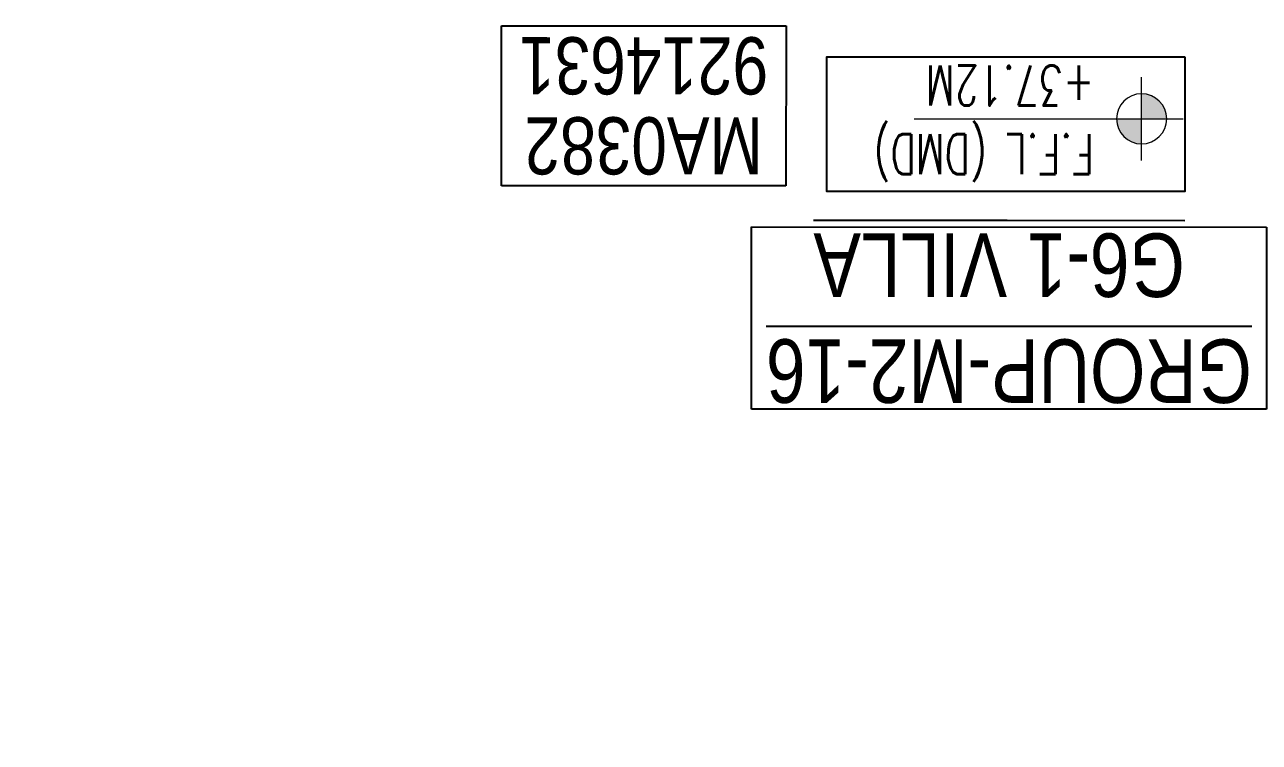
# Model space of a CAD drawing. Header units: centimetres. Extents: x -6122352 to 6876996, y -1694241 to 2592194.
# Drawn here: x 18123 to 27829, y -34948 to -29302 of the extents above; entities that cross this region are included whole.
import ezdxf
from ezdxf.xclip import XClip

# ---------------------------------------------------------------- set-up
doc = ezdxf.new("R2010")
doc.units = ezdxf.units.CM
doc.header["$MEASUREMENT"] = 0
doc.header["$XCLIPFRAME"] = 2
for name, pattern in [('DASHED2', [0.375, 0.25, -0.125]), ('XR-AR-MID-SETTING OUT FOR MASTER$0$23585-XR-AR-MID-GROUND FLOOR$0$23261-XR-AR-SI-GF$0$HIDDEN', [0.375, 0.25, -0.125]), ('XR-AR-MID-SETTING OUT FOR MASTER$0$23585-XR-AR-MID-GROUND FLOOR$0$945-4P-1-101-GROUND FLOOR PLAN$0$XR-MIDDLE-GROUND FLOOR PLAN$0$HIDDEN', [9.524999999999999, 6.35, -3.175]), ('XR-AR-MID-SETTING OUT FOR MASTER$0$23585-XR-AR-MID-GROUND FLOOR$0$945-4P-1-101-GROUND FLOOR PLAN$0$XR-MIDDLE-GROUND FLOOR PLAN$0$HIDDEN2', [0.1875, 0.125, -0.0625])]:
    doc.linetypes.add(name, pattern=pattern)
for name, color, linetype, lineweight in [('23585-XR-AR-DAMAC PLOT LIMITS$0$1-Mid units', 41, 'Continuous', 5), ('@ Foundations', 4, 'DASHED2', 50), ('A-ANNO-TEXT', 3, 'Continuous', 25), ('XR-AR-MID-SETTING OUT FOR MASTER$0$23585-XR-AR-MID-GROUND FLOOR$0$$A-GLAZ-WNDO', 232, 'Continuous', 9), ('XR-AR-MID-SETTING OUT FOR MASTER$0$23585-XR-AR-MID-GROUND FLOOR$0$$A-WALL', 1, 'Continuous', 5), ('XR-AR-MID-SETTING OUT FOR MASTER$0$23585-XR-AR-MID-GROUND FLOOR$0$A-DOOR-FULL', 1, 'Continuous', 9), ('XR-AR-MID-SETTING OUT FOR MASTER$0$23585-XR-AR-MID-GROUND FLOOR$0$A-EQUP-KITN-PLAN', 202, 'Continuous', 9), ('XR-AR-MID-SETTING OUT FOR MASTER$0$23585-XR-AR-MID-GROUND FLOOR$0$A-FLOR-OVHD', 9, 'XR-AR-MID-SETTING OUT FOR MASTER$0$23585-XR-AR-MID-GROUND FLOOR$0$23261-XR-AR-SI-GF$0$HIDDEN', 15), ('XR-AR-MID-SETTING OUT FOR MASTER$0$23585-XR-AR-MID-GROUND FLOOR$0$A-GLAZ-SILL', 8, 'Continuous', 5), ('XR-AR-MID-SETTING OUT FOR MASTER$0$23585-XR-AR-MID-GROUND FLOOR$0$A-GLAZ-WNDO', 232, 'Continuous', 9), ('XR-AR-MID-SETTING OUT FOR MASTER$0$23585-XR-AR-MID-GROUND FLOOR$0$A-WALL', 7, 'Continuous', 30), ('XR-AR-MID-SETTING OUT FOR MASTER$0$23585-XR-AR-MID-GROUND FLOOR$0$S-COLS', 51, 'Continuous', 40), ('Xref group 33-41$0$36-TAGLVL', 23, 'Continuous', 9)]:
    doc.layers.add(name, color=color, linetype=linetype, lineweight=lineweight)
for name, color, linetype in [('@MI-REF LAYER', 7, 'Continuous'), ('B_TH_4', 7, 'Continuous'), ('XR-AR-MID-SETTING OUT FOR MASTER$0$23585-XR-AR-MID-GROUND FLOOR$0$A-Flor-Hral', 3, 'Continuous'), ('XR-AR-MID-SETTING OUT FOR MASTER$0$23585-XR-AR-MID-GROUND FLOOR$0$A-Flor-Strs', 1, 'Continuous'), ('XR-AR-MID-SETTING OUT FOR MASTER$0$23585-XR-AR-MID-GROUND FLOOR$0$G-SHAD-20', 251, 'Continuous'), ('XR-AR-MID-SETTING OUT FOR MASTER$0$23585-XR-AR-MID-GROUND FLOOR$0$GS-HATCH-FLOOR TILE', 251, 'Continuous'), ('Xref group 33-41$0$S-LEVELS', 2, 'Continuous'), ('Xref group 33-41$0$TYPICAL NEW PROFILE', 3, 'Continuous')]:
    doc.layers.add(name, color=color, linetype=linetype)
doc.styles.add('Xref group 33-41$0$1710 X BOUNDARY WALL OPTION 1$0$Ariel', font='arial.ttf', dxfattribs={"width": 0.8})
doc.styles.add('Xref group 33-41$0$DLT_TEXT', font='romans.shx', dxfattribs={"width": 0.7})
doc.styles.add('Xref group 33-41$0$Overall SOP Plan$0$LAC-609-NG10-1-XREF-GRID-125SC$0$GRID-DIM-NO', font='arial.ttf', dxfattribs={"width": 0.8})

# ---------------------------------------------------------------- blocks, each defined once
blk = doc.blocks.new('23585-XR-AR-DAMAC PLOT LIMITS')
at = {"layer": '23585-XR-AR-DAMAC PLOT LIMITS$0$1-Mid units', "color": 251, "true_color": 0x636466}
for points in [[(496440.0669, 2768887.246099999), (496422.3717, 2768903.4597), (496426.4250999996, 2768907.8835), (496444.1202999996, 2768891.6699)], [(496436.0132999998, 2768882.8223), (496418.3183000004, 2768899.0361), (496422.3717, 2768903.4597), (496440.0669, 2768887.246099999)], [(496436.0132999998, 2768882.8223), (496431.9599000001, 2768878.398499999), (496414.2648999998, 2768894.612299999), (496418.3183000004, 2768899.0361)]]:
    blk.add_lwpolyline(points, close=True, dxfattribs=at)
blk = doc.blocks.new('A$Cf093b529')
at = {"layer": 'A-ANNO-TEXT'}
blk.add_blockref('23585-XR-AR-DAMAC PLOT LIMITS', (-495391.9901121984, -2768603.441896566), dxfattribs=at)
blk = doc.blocks.new('XR-AR-MID-SETTING OUT FOR MASTER$0$23585-XR-AR-MID-GROUND FLOOR$0$945-4P-1-101-GROUND FLOOR PLAN$0$XR-MIDDLE-GROUND FLOOR PLAN$0$A$C69996ABC')
at = {"layer": 'XR-AR-MID-SETTING OUT FOR MASTER$0$23585-XR-AR-MID-GROUND FLOOR$0$A-FLOR-OVHD', "linetype": 'XR-AR-MID-SETTING OUT FOR MASTER$0$23585-XR-AR-MID-GROUND FLOOR$0$945-4P-1-101-GROUND FLOOR PLAN$0$XR-MIDDLE-GROUND FLOOR PLAN$0$HIDDEN2', "ltscale": 5}
for p, q in [((-1.567610912189821e-07, 0.8999993633871721), (0.09999984323878941, 0.8999992964713464)), ((-1.567610912189821e-07, 0.8999993633871721), (-1.567612066821766e-07, -6.366128229018386e-07)), ((-1.567612066821766e-07, -6.366128229018386e-07), (0.09999984323878763, -7.035294533608294e-07))]:
    blk.add_line(p, q, dxfattribs=at)
blk.add_lwpolyline([(0.09999984323878763, 0.8499993633871732), (0.2499998432387915, 0.4499993633871799), (0.1000013713221097, 0.04999936338717248)], dxfattribs=at)
at = {"layer": 'XR-AR-MID-SETTING OUT FOR MASTER$0$23585-XR-AR-MID-GROUND FLOOR$0$A-GLAZ-WNDO'}
for p, q in [((0.09999984323878763, 0.8499993633871732), (0.09999984323878763, 0.8999993633871703)), ((0.09999984323878941, 0.8999993633871721), (0.09999984323878763, -6.366128264545523e-07)), ((0.2499998432387809, 0.8999993633871703), (0.2499998432387809, 0.8499993633871732)), ((0.2499998432387809, 0.8499993633871732), (0.09999984323878763, 0.8499993633871732)), ((0.2499998432387809, 0.8499993633871732), (0.2499998432387809, 0.04999936338717248)), ((0.09999984323878763, -6.366128246781955e-07), (0.09999984323878763, 0.04999936338717248)), ((0.09999984323878763, 0.04999936338717248), (0.2499998432387809, 0.04999936338717248)), ((0.249999843238875, -6.366128388890502e-07), (0.249999843238875, 0.04999936338715827))]:
    blk.add_line(p, q, dxfattribs=at)
for points in [[(0.2499986387444419, 0.8999993968456259), (0.0999998435430971, 0.8999992964713464)], [(0.09999984323878763, -7.035294533608294e-07), (0.2499998432388448, -6.366128317836228e-07)]]:
    blk.add_lwpolyline(points, dxfattribs=at)
blk.add_lwpolyline([(0.2499998432387951, 0.8499993633871732), (0.2499998432387933, 0.04999936338717248), (0.1999998432387962, 0.04999936338717248), (0.1999998432387962, 0.8499993633871732)], close=True, dxfattribs=at)
blk = doc.blocks.new('XR-AR-MID-SETTING OUT FOR MASTER$0$23585-XR-AR-MID-GROUND FLOOR$0$945-4P-1-101-GROUND FLOOR PLAN$0$XR-MIDDLE-GROUND FLOOR PLAN$0$BREAK LINE1')
blk.add_lwpolyline([(648.1633601741578, -6.16698093744526, 0, 0, 0), (100.7725748287976, -6.16698093744526, 16.74478720384293, 16.74478720384293, 0), (38.27257482879577, -177.8843240237456, 16.74478720384293, 16.74478720384293, 0), (-86.72742517120423, 165.5503621488551, 16.74478720384293, 16.74478720384293, 0), (-149.2274251712042, -6.166980937447079, 0, 0, 0), (-912.0704092131346, -6.166980937441622, 0, 0, 0)], format="xyseb")
blk = doc.blocks.new('XR-AR-MID-SETTING OUT FOR MASTER$0$23585-XR-AR-MID-GROUND FLOOR$0$945-4P-1-101-GROUND FLOOR PLAN$0$XR-MIDDLE-GROUND FLOOR PLAN$0$WRFWF')
at = {"layer": 'XR-AR-MID-SETTING OUT FOR MASTER$0$23585-XR-AR-MID-GROUND FLOOR$0$A-FLOR-OVHD', "linetype": 'XR-AR-MID-SETTING OUT FOR MASTER$0$23585-XR-AR-MID-GROUND FLOOR$0$945-4P-1-101-GROUND FLOOR PLAN$0$XR-MIDDLE-GROUND FLOOR PLAN$0$HIDDEN', "ltscale": 0.1}
for p, q in [((9250.00889430586, 14089.9999996908), (9250.008894346622, 9909.449274283641)), ((10350.00889432596, 14089.44927426482), (9250.008894305867, 14089.44927426484)), ((10350.00889432159, 13809.44927426483), (9250.008894308598, 13809.44927426484)), ((10350.00889431722, 13529.44927426483), (9250.008894311328, 13529.44927426484)), ((10350.00889431286, 13249.44927426483), (9250.008894314058, 13249.44927426484)), ((10350.00889431286, 12969.44927426484), (9250.008894314054, 12969.44927426485)), ((10350.00889431285, 12689.44927426484), (9250.00889431405, 12689.44927426486)), ((10350.00889431285, 12409.44927426485), (9250.008894314047, 12409.44927426486)), ((10350.00889431284, 12129.44927426485), (9250.008894314044, 12129.44927426487)), ((10350.00889431284, 11849.44927426486), (9250.00889431404, 11849.44927426487)), ((10350.00889431284, 11569.44927426486), (9250.008894314036, 11569.44927426488)), ((10350.00889431283, 11289.44927426487), (9250.00889431403, 11289.44927426488)), ((10350.00889431283, 11009.44927426487), (9250.008894314027, 11009.44927426489)), ((10350.00889432794, 11009.4492742833), (10350.00889432794, 9909.449274272882)), ((10350.00889432794, 9909.449274272882), (9250.008894346622, 9909.449274283641))]:
    blk.add_line(p, q, dxfattribs=at)
blk.add_lwpolyline([(10350.00889430916, 14369.99999969173), (10350.00889431698, 11009.4492742833)], dxfattribs=at)
blk = doc.blocks.new('XR-AR-MID-SETTING OUT FOR MASTER$0$23585-XR-AR-MID-GROUND FLOOR$0$945-4P-1-101-GROUND FLOOR PLAN$0$XR-MIDDLE-GROUND FLOOR PLAN$0$ASDASDASD')
blk.add_wipeout([(-42428.49006074868, 24502.348435747233), (-42278.49006074868, 24502.348435747143), (-42278.490060748925, 24052.348435747146), (-42428.49006074892, 24052.34843574723)])
blk.add_hatch(color=256).paths.add_polyline_path([(-42428.49006074868, 24502.34843574724), (-42278.49006074868, 24502.34843574715), (-42428.49006074893, 24052.34843574724)])
for p, q in [((-42278.49006074868, 24502.34843574715), (-42428.49006074868, 24502.34843574724)), ((-42428.49006074868, 24502.34843574724), (-42428.49006074893, 24052.34843574724)), ((-42428.49006074893, 24052.34843574724), (-42278.49006074868, 24502.34843574715)), ((-42278.49006074893, 24052.34843574715), (-42278.49006074868, 24502.34843574715)), ((-42428.49006074893, 24052.34843574724), (-42278.49006074893, 24052.34843574715))]:
    blk.add_line(p, q)
blk = doc.blocks.new('*U773')
for points in [[(91, -5.684341886080801e-14), (41, -5.684341886080801e-14), (41, 1021), (91, 1021)], [(0, 0), (38, -5.684341886080801e-14), (38, -50), (50, -50), (50, -122.2246979483663), (0, -122.2246979483663)], [(1100, 2.842170943040401e-14), (1062, -2.842170943040401e-14), (1062, -49.99999999999997), (1050, -49.99999999999997), (1050, -122.2246979483662), (1100, -122.2246979483662)]]:
    blk.add_lwpolyline(points, close=True)
at = {"color": 8, "linetype": 'XR-AR-MID-SETTING OUT FOR MASTER$0$23585-XR-AR-MID-GROUND FLOOR$0$945-4P-1-101-GROUND FLOOR PLAN$0$XR-MIDDLE-GROUND FLOOR PLAN$0$HIDDEN2'}
blk.add_arc((41, -5.684341886080801e-14), 1021, 1.594950045944486e-15, 90, dxfattribs=at)
at = {"layer": 'XR-AR-MID-SETTING OUT FOR MASTER$0$23585-XR-AR-MID-GROUND FLOOR$0$A-GLAZ-SILL', "linetype": 'XR-AR-MID-SETTING OUT FOR MASTER$0$23585-XR-AR-MID-GROUND FLOOR$0$945-4P-1-101-GROUND FLOOR PLAN$0$XR-MIDDLE-GROUND FLOOR PLAN$0$HIDDEN2', "ltscale": 3}
blk.add_lwpolyline([(0, 0), (1100, 0), (1100, -122.2246979483662), (0, -122.2246979483662)], close=True, dxfattribs=at)
blk = doc.blocks.new('XR-AR-MID-SETTING OUT FOR MASTER$0$23585-XR-AR-MID-GROUND FLOOR$0$A$C08698786')
at = {"layer": 'XR-AR-MID-SETTING OUT FOR MASTER$0$23585-XR-AR-MID-GROUND FLOOR$0$S-COLS', "color": 252, "lineweight": 30}
for points in [[(-100.1111845970154, 16144.64576864243), (-100.111184835434, 14944.64576864243), (99.88881516456604, 14944.64576816559), (99.88881492614746, 16144.64576816559)], [(5900.000467061996, 15688.03591275215), (5900.000467061996, 14688.03591275215), (6100.000467061996, 14688.03591299057), (6100.000467061996, 15688.03591299057)]]:
    blk.add_lwpolyline(points, close=True, dxfattribs=at)
blk = doc.blocks.new('XR-AR-MID-SETTING OUT FOR MASTER')
at = {"layer": 'XR-AR-MID-SETTING OUT FOR MASTER$0$23585-XR-AR-MID-GROUND FLOOR$0$A-EQUP-KITN-PLAN', "color": 8}
for p, q in [((3900.071841031313, 15202.66031169891), (5500.076263219118, 15202.66031217575)), ((3900.071840971708, 14952.66031217575), (3900.071841031313, 15202.66031169891)), ((5500.0762629807, 14952.66031169891), (5500.076263219118, 15202.66031217575)), ((3500.047055631876, 14252.66031169891), (5300.028238087893, 14252.66031217575)), ((5300.027079373598, 12102.66431617737), (5300.028238087893, 14252.66031217575)), ((4404.893656820059, 11502.66881656647), (4404.895194619894, 12102.66970968246)), ((4404.895194619894, 12102.66970968246), (5300.027079373598, 12102.66431617737))]:
    blk.add_line(p, q, dxfattribs=at)
at = {"layer": 'XR-AR-MID-SETTING OUT FOR MASTER$0$23585-XR-AR-MID-GROUND FLOOR$0$A-Flor-Hral', "color": 8}
blk.add_lwpolyline([(100.008808940649, 14902.65850448608), (2090.008809119463, 14902.65850496292), (2090.008808881044, 14852.65850448608), (100.0088091790676, 14852.65850496292)], dxfattribs=at)
at = {"layer": 'XR-AR-MID-SETTING OUT FOR MASTER$0$23585-XR-AR-MID-GROUND FLOOR$0$A-FLOR-OVHD', "color": 8, "linetype": 'XR-AR-MID-SETTING OUT FOR MASTER$0$23585-XR-AR-MID-GROUND FLOOR$0$23261-XR-AR-SI-GF$0$HIDDEN', "ltscale": 5}
for p, q in [((5500.000221520662, 14952.65890216827), (3899.995457738638, 14952.65890169144)), ((3900.071499198675, 14852.66031217575), (5500.076263397932, 14852.66031265259)), ((5579.946963220835, 12102.66686105728), (5579.94848254323, 14852.65977716446)), ((3400.046698898077, 14152.65701627731), (3400.011432737112, 12202.66620731354)), ((3500.053779155016, 12202.66576147079), (3500.053778856993, 14152.65753126144)), ((5400.002383977175, 12002.66818761826), (5900.001078754663, 11502.66702699661)), ((5900.010024100542, 12002.66746664047), (5400.002384632826, 11502.66700839996))]:
    blk.add_line(p, q, dxfattribs=at)
blk.add_lwpolyline([(2749.981962949038, 12002.63648319244), (3249.976088136435, 12002.63648366928), (3249.976087421179, 11502.65313434601), (2749.981963723898, 11502.65313434601)], close=True, dxfattribs=at)
for points in [[(2749.981962949038, 12002.63648319244), (3249.976087421179, 11502.65313434601)], [(2749.981963723898, 11502.65313434601), (3249.976088136435, 12002.63648366928)]]:
    blk.add_lwpolyline(points, dxfattribs=at)
at = {"layer": 'XR-AR-MID-SETTING OUT FOR MASTER$0$23585-XR-AR-MID-GROUND FLOOR$0$A-Flor-Strs', "color": 8}
for p, q in [((2040.00880882144, 14952.65850496292), (100.0088088214397, 14952.65850496292)), ((1200.008809238672, 14952.65850496292), (1200.008808940649, 14902.65850400925)), ((1480.008808463812, 14952.65850496292), (1480.008808642626, 14902.65850543976)), ((1760.008809119463, 14952.65850448608), (1760.008808940649, 14902.65850448608)), ((2040.00880882144, 14952.65850496292), (2040.008809179068, 14902.65850400925)), ((1200.008808404207, 14852.65850448608), (1200.00880882144, 13952.65850496292)), ((1480.008808940649, 14852.65850448608), (1480.008808940649, 13952.65850400925)), ((1760.008809119463, 14852.65850448608), (1760.008808523417, 13952.65850448608)), ((2040.008808940649, 14852.65850448608), (2040.008808881044, 13952.65850448608)), ((1480.008808881044, 13902.65850496292), (1480.008808583021, 13852.65850496292)), ((1760.008809000254, 13902.65850448608), (1760.008809000254, 13852.65850496292)), ((2040.008808881044, 13902.65850496292), (2040.008808881044, 13852.65850400925)), ((1100.008809238672, 13852.65850496292), (100.0088088810444, 13852.65850400925)), ((1200.00880882144, 13852.65850448608), (1200.008808583021, 13573.20923042297)), ((1100.008808940649, 13572.65850400925), (100.008808940649, 13572.65850448608)), ((1200.008809119463, 13572.65850448608), (1150.008809417486, 13572.65850448608))]:
    blk.add_line(p, q, dxfattribs=at)
blk.add_lwpolyline([(1200.008809119463, 13902.65850448608), (1200.008808881044, 13852.65850400925), (1150.008809179068, 13852.65850496292)], dxfattribs=at)
at = {"layer": 'XR-AR-MID-SETTING OUT FOR MASTER$0$23585-XR-AR-MID-GROUND FLOOR$0$A-Flor-Strs', "color": 8, "const_width": 15.00000006679886}
blk.add_lwpolyline([(455.1530921757221, 13685.15850496292), (650.0088085234165, 13572.65850496292), (844.8645255863667, 13685.15850543976)], dxfattribs=at)
at = {"layer": 'XR-AR-MID-SETTING OUT FOR MASTER$0$23585-XR-AR-MID-GROUND FLOOR$0$A-Flor-Strs', "color": 8}
blk.add_circle((2040.008809119463, 14402.65850496292), 45.00000020605513, dxfattribs=at)
at = {"layer": 'XR-AR-MID-SETTING OUT FOR MASTER$0$23585-XR-AR-MID-GROUND FLOOR$0$A-WALL', "color": 8}
for points in [[(5899.999999791384, 19472.65428161621), (6099.999999731779, 19472.65428209305), (6100.001724034548, 5500.167464256287), (5900.001724511385, 5500.167624473572), (5900.00086197257, 14852.65960931778), (5500.076263397932, 14852.66031265259), (5500.0762629807, 14952.66031169891), (5900.000431150198, 14952.65961027145)], [(3900.046799689531, 14852.65960979462), (3900.046799749136, 14952.65960931778), (3400.047055512667, 14952.661257267), (3400.046698898077, 14152.65701627731), (3500.047055453062, 14152.6577372551), (3500.047055572271, 14852.65960979462)], [(1950.000811725855, 13202.63829565048), (2000.00029399991, 13202.63829565048), (2000.00945982337, 13652.63829517365), (1950.000810950994, 13652.63829469681)], [(3400.011432737112, 12202.66620731354), (3500.05377843976, 12202.66548633575), (3500.054259866476, 11502.6662735939), (4400.00315502286, 11502.6662735939), (4400.003322631121, 11252.66687631607), (3650.009347468615, 11252.66637420654), (3650.00999417901, 11027.59896087646), (3399.999906569719, 11027.60113668442)]]:
    blk.add_lwpolyline(points, close=True, dxfattribs=at)
for points in [[(3500.047055572271, 14852.65960979462), (3400.047011226416, 14852.65965414047)], [(5700.000849276781, 12002.66818761826), (5900.010024160147, 12002.66818761826), (5900.010264188051, 12102.67056417465), (5300.001914769411, 12102.66581106186), (5300.002845078707, 11502.66761207581), (5300.003155499697, 11502.66747426987), (5300.003322392702, 11252.66747808456), (5900.008223563433, 11252.66787910461), (5900.008823722601, 11502.66700792313), (5400.002380043268, 11502.66700792313), (5400.002380281687, 12002.66818714142), (5700.000849276781, 12002.66818761826)]]:
    blk.add_lwpolyline(points, dxfattribs=at)
at = {"layer": 'XR-AR-MID-SETTING OUT FOR MASTER$0$23585-XR-AR-MID-GROUND FLOOR$0$$A-GLAZ-WNDO', "color": 8, "xscale": 1000.000000000049, "yscale": 1000.000000000049, "zscale": 1000.000000000049, "rotation": 90}
blk.add_blockref('XR-AR-MID-SETTING OUT FOR MASTER$0$23585-XR-AR-MID-GROUND FLOOR$0$945-4P-1-101-GROUND FLOOR PLAN$0$XR-MIDDLE-GROUND FLOOR PLAN$0$A$C69996ABC', (5300.002552062273, 11252.66763496399), dxfattribs=at)
at = {"layer": 'XR-AR-MID-SETTING OUT FOR MASTER$0$23585-XR-AR-MID-GROUND FLOOR$0$$A-WALL', "color": 8}
blk.add_blockref('XR-AR-MID-SETTING OUT FOR MASTER$0$23585-XR-AR-MID-GROUND FLOOR$0$945-4P-1-101-GROUND FLOOR PLAN$0$XR-MIDDLE-GROUND FLOOR PLAN$0$WRFWF', (-9150.000085562468, -796.7907695770264), dxfattribs=at)
at = {"layer": 'XR-AR-MID-SETTING OUT FOR MASTER$0$23585-XR-AR-MID-GROUND FLOOR$0$A-DOOR-FULL', "color": 8, "xscale": 0.8181820445283869, "yscale": 0.8181820445283869, "zscale": 0.8181820445283869, "rotation": 90}
blk.add_blockref('*U773', (2100.065477222204, 11149.97698354721), dxfattribs=at)
at = {"layer": 'XR-AR-MID-SETTING OUT FOR MASTER$0$23585-XR-AR-MID-GROUND FLOOR$0$A-FLOR-OVHD', "color": 8, "linetype": 'XR-AR-MID-SETTING OUT FOR MASTER$0$23585-XR-AR-MID-GROUND FLOOR$0$23261-XR-AR-SI-GF$0$HIDDEN', "ltscale": 5, "xscale": -0.9999999999999997, "rotation": 194.2810957359752}
blk.add_blockref('XR-AR-MID-SETTING OUT FOR MASTER$0$23585-XR-AR-MID-GROUND FLOOR$0$945-4P-1-101-GROUND FLOOR PLAN$0$XR-MIDDLE-GROUND FLOOR PLAN$0$BREAK LINE1', (675.0088040530682, 13433.20923042297), dxfattribs=at)
at = {"layer": 'XR-AR-MID-SETTING OUT FOR MASTER$0$23585-XR-AR-MID-GROUND FLOOR$0$G-SHAD-20', "color": 8}
blk.add_blockref('XR-AR-MID-SETTING OUT FOR MASTER$0$23585-XR-AR-MID-GROUND FLOOR$0$945-4P-1-101-GROUND FLOOR PLAN$0$XR-MIDDLE-GROUND FLOOR PLAN$0$ASDASDASD', (44478.49782505631, -10849.71202945709), dxfattribs=at)
at = {"layer": 'XR-AR-MID-SETTING OUT FOR MASTER$0$23585-XR-AR-MID-GROUND FLOOR$0$A-Flor-Hral', "color": 8}
blk.add_lwpolyline([(1150.008809179068, 13560.48195743561), (1150.008809059858, 13902.65850496292), (2090.008809238672, 13902.65850496292), (2090.008809119463, 13952.65850496292), (1100.008808940649, 13952.65850448608), (1100.008809119463, 13547.75468444824)], dxfattribs=at)
at = {"layer": 'XR-AR-MID-SETTING OUT FOR MASTER$0$23585-XR-AR-MID-GROUND FLOOR$0$A-Flor-Strs', "color": 8}
blk.add_lwpolyline([(650.0088085234165, 13572.65850496292), (650.008808940649, 14402.65850448608), (2040.008809119463, 14402.65850496292)], dxfattribs=at)
at = {"layer": 'XR-AR-MID-SETTING OUT FOR MASTER$0$23585-XR-AR-MID-GROUND FLOOR$0$A-WALL', "color": 8}
for points in [[(99.99999931454659, 19472.65428209305), (-99.99999925494194, 19472.65428256989), (-99.998236566782, 5500.00000667572), (100.0017631351948, 5500.000006198883), (99.9995484650135, 8850.141927242279), (1100.048611491919, 8850.10940027237), (1100.048611015081, 8950.109399795532), (100.03925588727, 8950.072475910187), (100.0088088810444, 10949.9982419014), (2099.951952844858, 10949.99824142456), (2099.998660355806, 9950.143901348114), (2199.988806992769, 9950.143900871277), (2200.057162195444, 11149.97698402405), (2100.075846284628, 11149.97698354721), (2100.039519578218, 11049.97698402405), (100.0088088810444, 11049.99824142456)], [(2200.013650625944, 13652.63605213165), (2200.017217665911, 13652.6360502243), (2200.024336546659, 13852.63604974747), (1199.974533885717, 13852.65850543976), (1199.974534541368, 13752.66171360016), (1850.013650208712, 13752.64729642868), (1850.013650685549, 13102.64278697968), (2100.128742069006, 13102.63829755783), (2100.128742545843, 12652.63829708099), (1949.986809521914, 12652.64009141922), (1949.9868093431, 12552.35255002975), (2100.055755704641, 12552.35255050659), (2100.016017049551, 12049.97720527649), (2199.959899276495, 12049.97720527649), (2199.999632865191, 13202.6360502243), (2050.003180772066, 13202.63829612732), (2050.012347489595, 13652.63829517365), (2200.019845813513, 13652.63604927063)]]:
    blk.add_lwpolyline(points, close=True, dxfattribs=at)
at = {"layer": 'XR-AR-MID-SETTING OUT FOR MASTER$0$23585-XR-AR-MID-GROUND FLOOR$0$GS-HATCH-FLOOR TILE', "color": 8}
blk.add_blockref('XR-AR-MID-SETTING OUT FOR MASTER$0$23585-XR-AR-MID-GROUND FLOOR$0$A$C08698786', (-1.490116119384766e-07, 0), dxfattribs=at)
blk = doc.blocks.new('MID UNIT')
at = {"xscale": 0.001, "yscale": 0.001, "zscale": 0.001}
blk.add_blockref('XR-AR-MID-SETTING OUT FOR MASTER', (0, 0), dxfattribs=at)
blk = doc.blocks.new('TH_4')
at = {"xscale": -1}
for p in [(495814.3053798475, 2769130.514097063), (495826.3053798475, 2769130.514097063)]:
    blk.add_blockref('MID UNIT', p, dxfattribs=at)
blk.add_blockref('MID UNIT', (495814.3053798428, 2769130.514097063))
blk = doc.blocks.new('A$C780da55d')
at = {"layer": 'B_TH_4', "xscale": 1.000039159572381, "yscale": 1.000039159572381, "zscale": 1.000039159572381}
blk.add_blockref('TH_4', (-495814.0704651335, -2769239.302089663), dxfattribs=at)
blk = doc.blocks.new('23585-XR-AR-MALDIVE-2$0$TH_4')
blk.add_blockref('A$C780da55d', (495794.655359471, 2769130.864096801))
at = {"layer": '@ Foundations', "linetype": 'DASHED2', "ltscale": 0.25}
for points in [[(495812.9555292943, 2769144.710129024), (495815.6555292943, 2769144.710129024), (495815.6555292943, 2769147.210129024), (495812.9555292943, 2769147.210129024)], [(495819.3304292943, 2769144.432815211), (495821.2804292943, 2769144.432815211), (495821.2804292943, 2769146.982815211), (495819.3304292943, 2769146.982815211)], [(495819.1304292943, 2769139.687015211), (495821.4804292943, 2769139.687015211), (495821.4804292943, 2769142.637015211), (495819.1304292943, 2769142.637015211)]]:
    blk.add_lwpolyline(points, close=True, dxfattribs=at)
blk = doc.blocks.new('Xref group 33-41$0$LVL  ATTR')
at = {"color": 7}
blk.add_wipeout([(-0.33727806633866564, 0.38352486299273547), (1.8973092599409713, 0.38352486299273547), (1.8973092599409713, -0.45047952129880775), (-0.33727806633866564, -0.4504795212988073)], dxfattribs=at)
at = {"layer": 'Xref group 33-41$0$36-TAGLVL', "extrusion": (-4.888139810645865e-07, 1.406522031717416e-17, 0.9999999999998805)}
h = blk.add_hatch(color=252, dxfattribs=at)
h.paths.add_polyline_path([(-0.06536514837319736, 0.1562500046566129, 0.4142135623730951), (-0.2216151483731973, 4.656612873077392e-09), (-0.06536514837319736, 4.656612873077392e-09)])
h.paths.add_polyline_path([(0.09088485162680264, 4.656612873077392e-09), (-0.06536514837319736, 4.656612873077392e-09), (-0.06536514837319736, -0.1562499953433871, 0.4142135623730951)])
at = {"layer": 'Xref group 33-41$0$36-TAGLVL', "extrusion": (-4.888139810645865e-07, 1.406522031717408e-17, 0.9999999999998805)}
for p, q in [((-0.06536515014719235, -0.2604166821887048), (-0.06536515014719235, 0.2604166511446238)), ((1.351057254982072, -1.396983861923218e-08, 5.262988010916589e-07), (-0.3253053234689158, -1.396983861923218e-08, -1.018362459642307e-07))]:
    blk.add_line(p, q, dxfattribs=at)
blk.add_circle((-0.06536514830387681, -4.494034574497252e-25, 3.195139836529895e-08), 0.15625, dxfattribs=at)
at = {"layer": 'Xref group 33-41$0$S-LEVELS', "color": 1}
blk.add_lwpolyline([(-0.3372780663386656, 0.3835248629927364), (1.897309259940972, 0.3835248629927364), (1.897309259940972, -0.4504795212988069), (-0.3372780663386656, -0.4504795212988069)], close=True, dxfattribs=at)
at = {"layer": 'Xref group 33-41$0$TYPICAL NEW PROFILE', "color": 3, "style": 'Xref group 33-41$0$DLT_TEXT', "width": 0.7}
for tag, p in [('+0.00M', (0.2413431143818681, 0.067100426539497, -0.0001437184612911057)), ('S.S.L', (0.2413431143818681, -0.3452672204089993, -0.0001437184612911057))]:
    blk.add_attdef(tag, p, '', height=0.2500000000000001, dxfattribs=at)

msp = doc.modelspace()

# ---------------------------------------------------------------- hatches: boundary and pattern name
at = {"layer": '@MI-REF LAYER'}
h = msp.add_hatch(dxfattribs=at)
h.set_pattern_fill('ANSI31', color=256, scale=1999.999998458916, angle=186.7183412143764)
h.set_pattern_definition([(231.7183412143764, (-2377109729.195271, -1504175463.930205), (196.2436825049419, -154.8819453021617), [])])
h.paths.add_polyline_path([(43738.68073460458, -23655.90952470124), (43736.25648319626, -37929.51737877565), (37486.01097863109, -37928.44418349574), (37486.197243826, -37627.81458012816), (13684.76385099723, -37623.72777045512), (13684.84687722102, -37924.35742077498), (7434.601372835674, -37923.28422825205), (7437.096943610057, -23649.45334290319)])

# ---------------------------------------------------------------- block references
at = {"layer": '@MI-REF LAYER', "xscale": 1000, "yscale": 1000, "zscale": 1000, "rotation": 312.4882903633292}
msp.add_blockref('A$Cf093b529', (-891608.7329339073, 539022.7201118186), dxfattribs=at)

# ---------------------------------------------------------------- next in the draw order: block references
at = {"layer": '@MI-REF LAYER'}
ref = msp.add_blockref('23585-XR-AR-MALDIVE-2$0$TH_4', (496315359.3231163, 2769027187.440401), dxfattribs=dict(at, xscale=1000, yscale=1000, zscale=1000, rotation=179.9901620673911))
XClip(ref).set_block_clipping_path([(495793.2153157629, 2769154.4444269473), (495793.2173948847, 2769130.5145464716), (495835.2580214902, 2769130.5142366327), (495835.25754821487, 2769154.44424064), (495826.3056661505, 2769154.414231853), (495820.30566120474, 2769154.4142318536), (495814.3055188013, 2769154.4143793155), (495808.30551642505, 2769154.4143793155), (495802.30551159196, 2769154.414379318)])

# ---------------------------------------------------------------- next in the draw order: wipeouts: each hides what was drawn before it
at = {"color": 10}
msp.add_wipeout([(43738.68073460458, -23655.909524701237), (43736.25648319626, -37929.51737877564), (37486.010978631086, -37928.44418349573), (37486.197243826, -37627.81458012815), (13684.763850997228, -37623.72777045512), (13684.846877221024, -37924.35742077497), (7434.601372835674, -37923.28422825205), (7437.096943610057, -23649.453342903194)], dxfattribs=at).dxf.layer = '@MI-REF LAYER'

# ---------------------------------------------------------------- next in the draw order: block references
at = {"layer": '@MI-REF LAYER', "color": 7}
ref = msp.add_blockref('Xref group 33-41$0$LVL  ATTR', (26821.25177579471, -30042.30115379433, -118.1866061406301), dxfattribs=dict(at, xscale=-1261.776681587609, yscale=1261.776681587609, zscale=1261.776681587609, rotation=359.9895907070348))
ref.add_attrib('S.S.L', 'F.F.L (DMD)', (26529.57433962369, -30162.45412153323, -118.3679467438009), dxfattribs={"layer": 'Xref group 33-41$0$TYPICAL NEW PROFILE', "color": 3, "height": 315.4441703969022, "rotation": 179.9895938984583, "style": 'Xref group 33-41$0$DLT_TEXT', "width": 0.7})
ref.add_attrib('+0.00M', '+37.12M ', (26532.34290215117, -29623.25262825261, -118.3679467438009), dxfattribs={"layer": 'Xref group 33-41$0$TYPICAL NEW PROFILE', "color": 3, "height": 315.4441703969022, "rotation": 179.9895938984583, "style": 'Xref group 33-41$0$DLT_TEXT', "width": 0.7})

# ---------------------------------------------------------------- next in the draw order: texts
at = {"layer": '@MI-REF LAYER', "color": 7, "insert": (24018.15844837151, -30480.08365387088, -157.4610399852849), "char_height": 450, "width": 2056.8768805703, "attachment_point": 1, "rotation": 179.98916284672137, "line_spacing_factor": 0.8394388776454546, "style": 'Xref group 33-41$0$Overall SOP Plan$0$LAC-609-NG10-1-XREF-GRID-125SC$0$GRID-DIM-NO', "bg_fill": 19, "box_fill_scale": 1.2, "bg_fill_color": 256, "bg_fill_transparency": 0}
msp.add_mtext('\\pxqc;MA0382\\P9214631', dxfattribs=at)
at = {"layer": '@MI-REF LAYER', "color": 3, "insert": (27835.94098226664, -32277.51883897671), "char_height": 500, "width": 3948.532521541532, "attachment_point": 1, "rotation": 179.9889286963586, "style": 'Xref group 33-41$0$1710 X BOUNDARY WALL OPTION 1$0$Ariel', "bg_fill": 19, "box_fill_scale": 1.1, "bg_fill_color": 256, "bg_fill_transparency": 0}
msp.add_mtext('\\pxqc;{\\LGROUP-M2-16  G6-1 VILLA}', dxfattribs=at)

# ---------------------------------------------------------------- next in the draw order: wipeouts: each hides what was drawn before it
msp.add_wipeout([(25108.06797124148, -36696.49990631662), (18138.581086239825, -36695.15591726719), (18139.29459183068, -32995.155984457124), (25108.781476898992, -32996.499974170416)]).dxf.layer = '@MI-REF LAYER'
at = {"color": 10}
msp.add_wipeout([(33712.056584398175, -33370.987439876895), (26526.332942992845, -33369.68196310256), (26525.73312265627, -36671.27082743405), (33711.456763920825, -36672.576303365284), (33712.05658404508, -33370.98744018083)], dxfattribs=at).dxf.layer = '@MI-REF LAYER'

# ---------------------------------------------------------------- next in the draw order: wipeouts: each hides what was drawn before it
msp.add_wipeout([(25108.78147728032, -32996.49997383712), (18139.29459157735, -32995.15598467496), (18138.586028706974, -36695.15591820152), (25108.06797139753, -36696.499906196725), (25108.781477388562, -32996.499973955295)], dxfattribs=at).dxf.layer = '@MI-REF LAYER'

doc.saveas('drawing.dxf')
